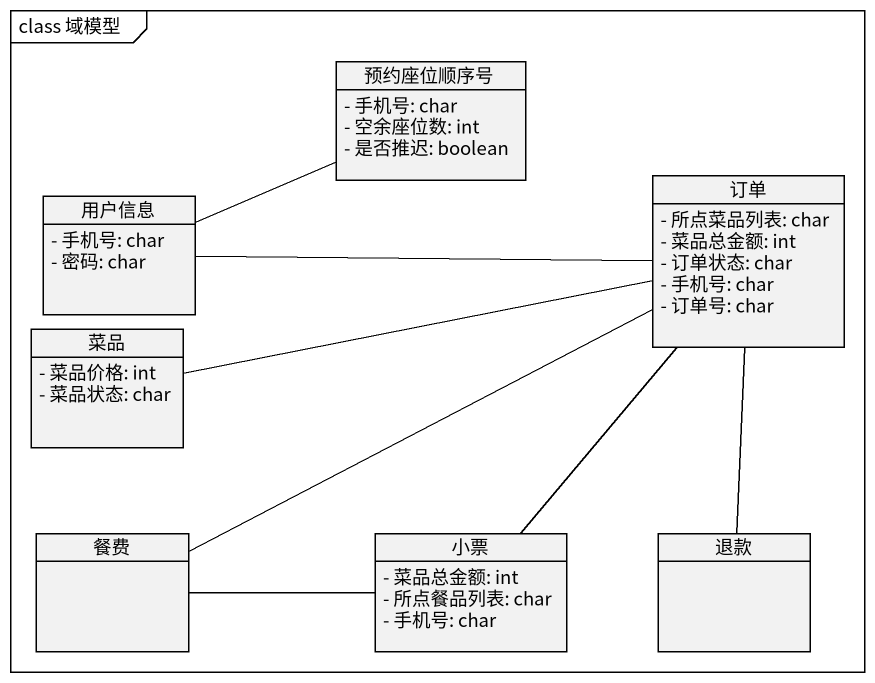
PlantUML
@startuml
mainframe class 域模型
hide circle
hide empty members
skinparam classAttributeIconSize 0
class 预约座位顺序号 {
  - 手机号: char
  - 空余座位数: int
  - 是否推迟: boolean
}
class 用户信息 {
  - 手机号: char
  - 密码: char
}
class 订单 {
  - 所点菜品列表: char
  - 菜品总金额: int
  - 订单状态: char
  - 手机号: char
  - 订单号: char
}
class 菜品 {
  - 菜品价格: int
  - 菜品状态: char
}
class 餐费
class 小票 {
  - 菜品总金额: int
  - 所点餐品列表: char
  - 手机号: char
}
class 退款
用户信息 -right- 预约座位顺序号
用户信息 -right- 订单
菜品 -right- 订单
餐费 -right- 订单
餐费 -right- 小票
小票 -up- 订单
退款 -up- 订单
@enduml
